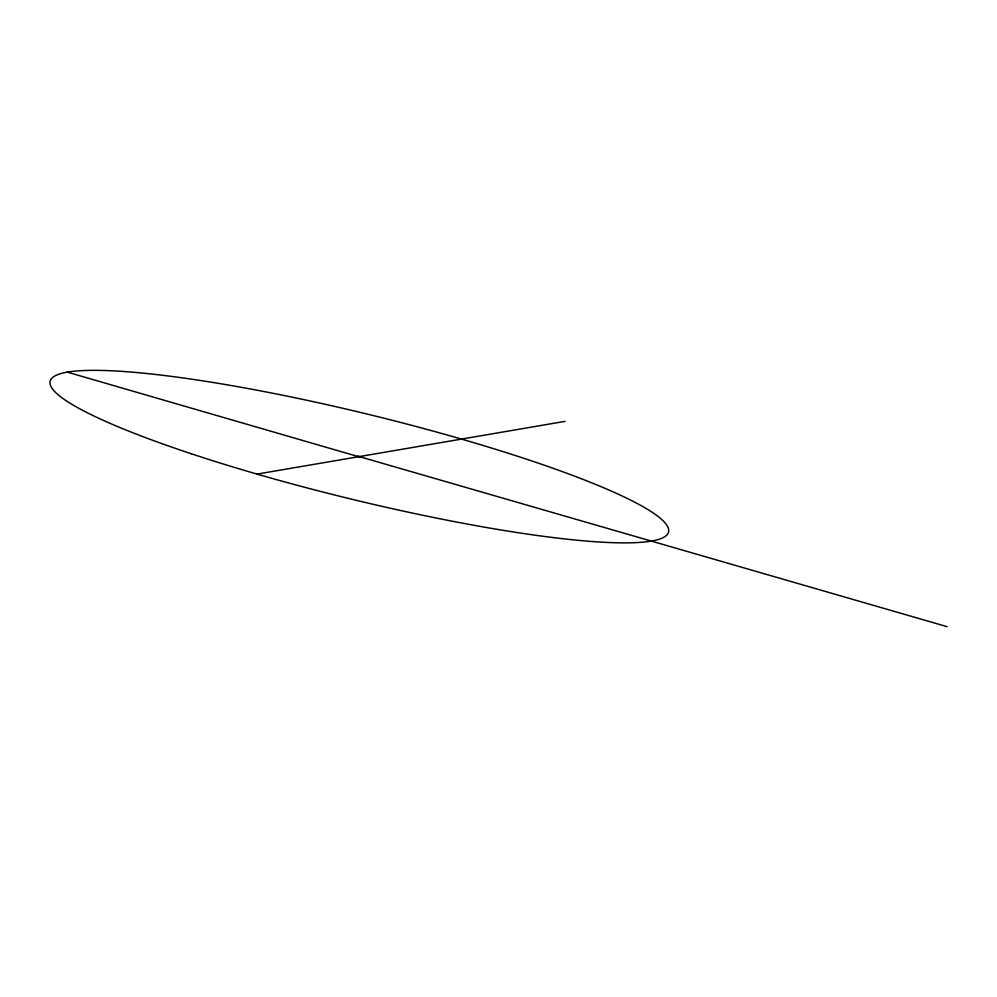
<?xml version="1.0" encoding="UTF-8"?>
<svg xmlns="http://www.w3.org/2000/svg" width="997" height="997" viewBox="0 0 997 997"><rect width="100%" height="100%" fill="white"/><g stroke="black" fill="none" stroke-linecap="round" stroke-linejoin="round"><path stroke-width="1.5" d="M257.027 474.098L358.621 456.713C365.413 458.221 354.895 454.819 358.621 456.713M359.929 456.489L565.087 421.357M67.223 372.105L358.235 456.589M359.281 456.601L947.15 626.677M191.063 453.685A318.33 43.207 13.7 0 0 668.314 532.734A318.33 43.207 13.7 0 0 218.468 383.371A318.33 43.207 13.7 0 0 191.063 453.685"/></g></svg>
